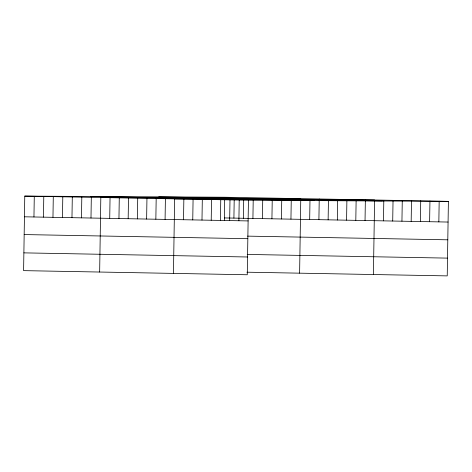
<?xml version="1.0" encoding="UTF-8"?>
<svg xmlns="http://www.w3.org/2000/svg" width="472" height="472" viewBox="0 0 472 472"><rect width="100%" height="100%" fill="white"/><g stroke="black" fill="none" stroke-linecap="round" stroke-linejoin="round"><path stroke-width="0.71" d="M448.4 201.367L224.731 197.243L24.768 196.11L23.6 270.633L247.269 274.757L248.443 200.234L448.4 201.367L447.232 275.89L246.956 272.197M33.954 216.972L34.279 196.287M43.459 217.149L43.784 196.464M52.964 217.327L53.289 196.641M62.469 217.503L62.794 196.812M71.974 217.675L72.299 196.989M81.485 217.852L81.809 197.166M90.99 218.029L91.314 197.337M99.651 272.037L100.819 197.514L300.776 198.647M109.722 218.371L110.047 197.685M118.95 218.542L119.274 197.857M128.172 218.713L128.496 198.028M137.399 218.884L137.724 198.193M146.627 219.049L146.951 198.364M155.854 219.22L156.179 198.535M165.082 219.392L165.406 198.706M173.46 273.394L174.628 198.877L374.591 200.004L373.417 274.527M183.531 219.734L183.856 199.048M192.759 219.905L193.083 199.213M201.987 220.07L202.311 199.385M211.214 220.241L211.539 199.556M220.436 220.412L220.76 199.727M224.359 220.66L224.696 199.385M229.663 220.583L229.988 199.898M233.911 218.105L234.2 199.556M238.891 220.754L239.215 200.069M243.416 218.282L243.705 199.733M252.921 218.453L253.21 199.91M262.426 218.63L262.721 200.081M271.931 218.807L272.226 200.258M281.442 218.978L281.731 200.435M290.947 219.155L291.236 200.612M299.608 273.164L300.752 200.069M309.679 219.504L309.98 200.24M318.907 219.669L319.231 198.983M328.128 219.84L328.435 200.582M337.356 220.011L337.669 200.04M346.584 220.182L346.908 199.497M355.811 220.353L356.112 201.09M365.039 220.524L365.363 199.833M383.488 220.861L383.801 200.889M392.716 221.032L393.04 200.346M401.943 221.203L402.268 200.517M411.171 221.374L411.495 200.688M420.393 221.545L420.723 200.854M429.62 221.71L429.945 201.025M438.848 221.881L439.172 201.196M158.739 196.871L382.414 200.995M90.754 196.488L314.429 200.612M24.768 196.11L248.443 200.234M224.401 217.928L448.075 222.052M24.444 216.801L248.119 220.925M247.523 236.124L447.798 239.817M24.166 234.566L247.841 238.69M247.234 254.432L447.509 258.119M23.877 252.868L247.552 256.992"/></g></svg>
